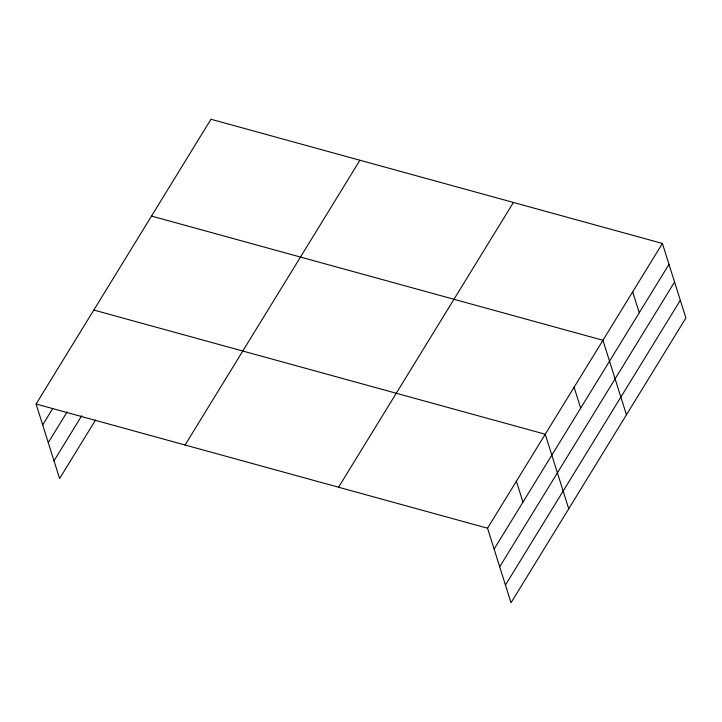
<?xml version="1.0" encoding="UTF-8"?>
<svg xmlns="http://www.w3.org/2000/svg" width="722" height="722" viewBox="0 0 722 722"><rect width="100%" height="100%" fill="white"/><g stroke="black" fill="none" stroke-linecap="round" stroke-linejoin="round"><path stroke-width="1.08" d="M95.521 420.06L59.601 478.551L36.1 404.022L210.968 119.256L662.399 243.449L685.9 317.978L511.032 602.744L487.531 528.215L662.399 243.449M42.688 424.906L52.697 408.607M48.266 442.613L67.11 411.928M54.015 460.853L81.694 415.782M185.076 445.005L359.935 160.239M338.564 487.233L513.423 202.467M494.119 549.099L668.987 264.333M499.705 566.797L674.565 282.031M505.454 585.046L680.314 300.28M151.512 216.077L602.942 340.27L626.443 414.798M93.806 310.045L545.236 434.238L568.737 508.775M36.1 404.022L487.531 528.215M632.671 291.859L639.259 312.743M574.089 387.254L580.678 408.138M516.383 481.231L522.972 502.115"/></g></svg>
